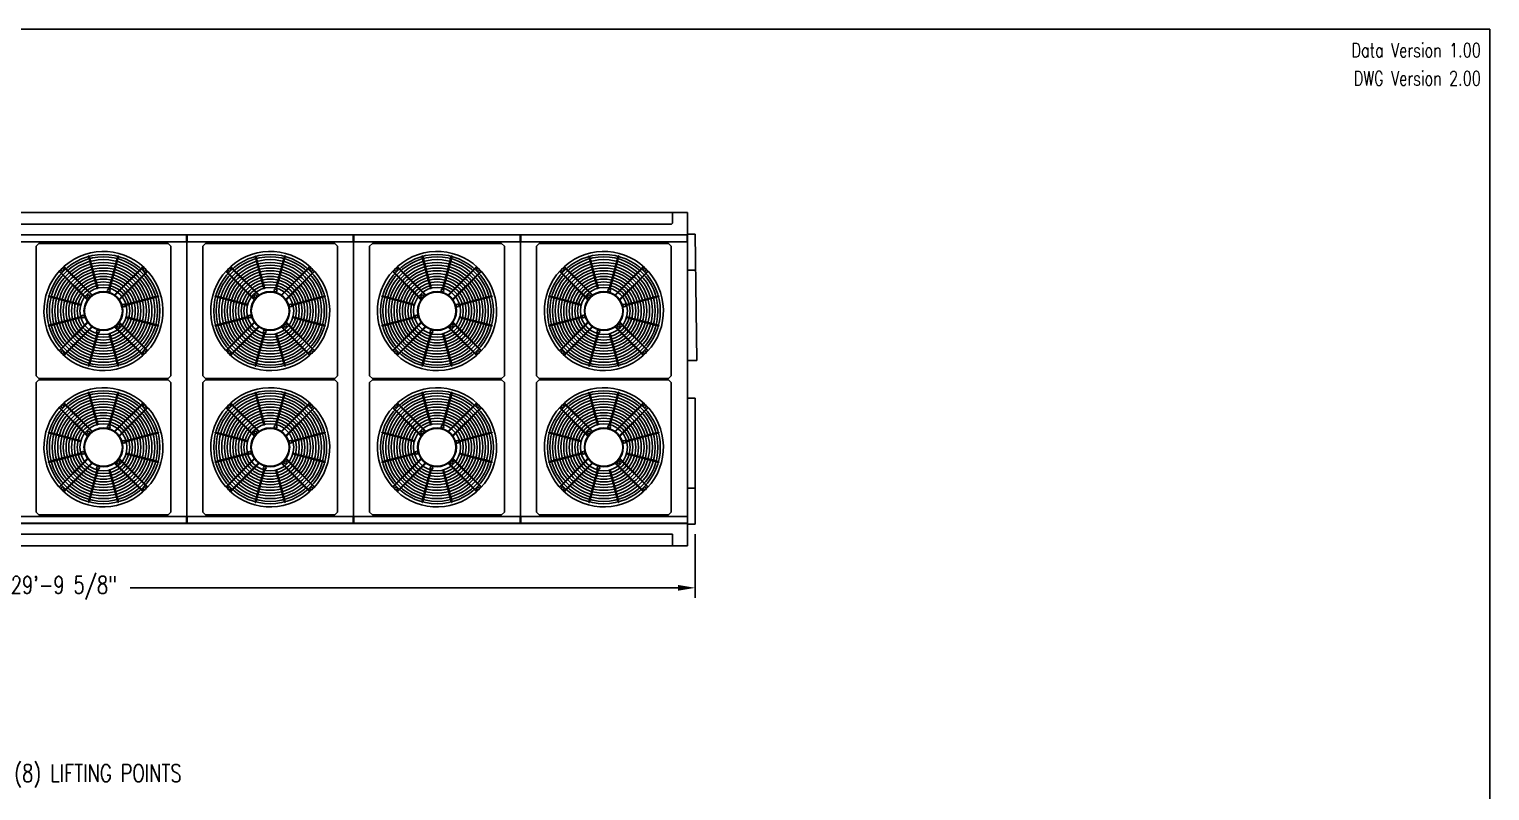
# Model space of a CAD drawing. Header units: millimetres. Extents: x 17891 to 32328, y 18593 to 29476.
# Drawn here: x 18307.6 to 18721.3, y 19000 to 19215.5 of the extents above; entities that cross this region are included whole.
import ezdxf
from ezdxf.enums import TextEntityAlignment as Align

# ---------------------------------------------------------------- set-up
doc = ezdxf.new("R2010")
doc.units = ezdxf.units.MM
doc.header["$LTSCALE"] = 5
for name, color, linetype in [('COIL-CONTROL', 2, 'Continuous'), ('CONDENSER-SST-CONTROL', 1, 'Continuous'), ('TEXT', 4, 'Continuous'), ('UNIT', 6, 'Continuous')]:
    doc.layers.add(name, color=color, linetype=linetype)
doc.styles.add('SUBMITTAL', font='romans.shx', dxfattribs={"width": 0.75})
doc.dimstyles.new('SUBMITTAL', dxfattribs={"dimtxt": 0.09375, "dimasz": 0.09375, "dimexe": 0.03125, "dimexo": 0.0625, "dimgap": 0.0625, "dimtad": 0, "dimdec": 4, "dimzin": 4, "dimdsep": 46, "dimlunit": 4, "dimtxsty": 'SUBMITTAL', "dimcen": 0.09375, "dimclre": 6, "dimadec": 0, "dimazin": 0, "dimtfac": 1, "dimtdec": 0, "dimtofl": 0, "dimtmove": 0, "dimatfit": 3, "dimfxl": 0, "dimfrac": 2, "dimtolj": 1, "dimtzin": 4, "dimarcsym": 0})

# ---------------------------------------------------------------- blocks, each defined once
blk = doc.blocks.new('FANCYLINDER-TOP')
for p, q in [((-108, 393), (-46, 162)), ((-103, 395), (-41, 163)), ((103, 395), (41, 163)), ((108, 393), (46, 162)), ((-162, 46), (-393, 108)), ((393, 108), (162, 46)), ((-395, 103), (-163, 41)), ((395, 103), (163, 41)), ((-163, -41), (-395, -103)), ((-393, -108), (-162, -46)), ((393, -108), (162, -46)), ((395, -103), (163, -41)), ((-46, -162), (-108, -393)), ((-103, -395), (-41, -163)), ((41, -163), (103, -395)), ((108, -393), (46, -162))]:
    blk.add_line(p, q)
for points in [[(-83, 119), (-281, 317), (-285, 313), (-87, 115)], [(83, 119), (281, 317), (285, 313), (87, 115)], [(-313, 285), (-317, 281), (-119, 83), (-115, 87)], [(313, 285), (317, 281), (119, 83), (115, 87)], [(-313, -285), (-317, -281), (-119, -83), (-115, -87)], [(313, -285), (317, -281), (119, -83), (115, -87)], [(-83, -119), (-281, -317), (-285, -313), (-87, -115)], [(83, -119), (281, -317), (285, -313), (87, -115)]]:
    blk.add_lwpolyline(points, close=True)
for centre, radius in [((0, 0), 406), ((0, 0), 389), ((0, 0), 369), ((0, 0), 349), ((0, 0), 329), ((0, 0), 309), ((-295, 295), 10), ((0, 0), 289), ((0, 0), 269), ((0, 0), 249), ((0, 0), 229), ((295, 295), 10), ((0, 0), 209), ((0, 0), 189), ((0, 0), 169), ((0, 0), 140), ((0, 0), 136), ((-107, 107), 10), ((39, 147), 10), ((147, 39), 10), ((-147, -39), 10), ((107, -107), 10), ((-39, -147), 10), ((-295, -295), 10), ((295, -295), 10)]:
    blk.add_circle(centre, radius)
for centre, radius, start, end in [((0, 0), 428, 41.0849, 41.0705), ((-106, 394), 2.5, 15, 195), ((106, 394), 2.5, 345, 165), ((-394, 106), 2.5, 75, 255), ((394, 106), 2.5, 285, 105), ((-394, -106), 2.5, 105, 285), ((394, -106), 2.5, 255, 75), ((-106, -394), 2.5, 165, 345), ((106, -394), 2.5, 195, 15)]:
    blk.add_arc(centre, radius, start, end)
for centre, major_axis in [((-44, 163), (2.41, 0.65)), ((44, 163), (2.41, -0.65)), ((-163, 44), (0.65, 2.41)), ((163, 44), (0.65, -2.41)), ((-163, -44), (-0.65, 2.41)), ((163, -44), (-0.65, -2.41)), ((-44, -163), (-2.41, 0.65)), ((44, -163), (-2.41, -0.65))]:
    blk.add_ellipse(centre, major_axis=major_axis, ratio=0.422618, start_param=3.141593, end_param=6.283185)
blk = doc.blocks.new('BORDER')
for p, q in [((1, 1), (0, 1)), ((1, 0), (1, 1))]:
    blk.add_line(p, q)
blk = doc.blocks.new('*D44')
at = {"layer": 'CONDENSER-SST-CONTROL', "color": 6, "lineweight": -2}
for p, q in [((18138.69, 19096.3), (18138.69, 19054.62)), ((18496.28, 19072.63), (18496.28, 19054.62))]:
    blk.add_line(p, q, dxfattribs=at)
at = {"layer": 'CONDENSER-SST-CONTROL', "color": 3, "lineweight": -2}
for p, q in [((18143.62, 19057.43), (18298.74, 19057.43)), ((18491.35, 19057.43), (18336.24, 19057.43))]:
    blk.add_line(p, q, dxfattribs=at)
at = {"layer": 'CONDENSER-SST-CONTROL', "color": 3}
for points in [[(18143.62, 19058.26), (18143.62, 19056.61), (18138.69, 19057.43)], [(18491.35, 19058.26), (18491.35, 19056.61), (18496.28, 19057.43)]]:
    blk.add_solid(points, dxfattribs=at)
at = {"layer": 'CONDENSER-SST-CONTROL', "color": 3, "insert": (18317.49, 19057.43), "char_height": 4.9294, "attachment_point": 5, "style": 'SUBMITTAL'}
blk.add_mtext('\\A1;29\'-9 5/8"', dxfattribs=at)

msp = doc.modelspace()

# ---------------------------------------------------------------- linework, layer by layer
at = {"layer": 'COIL-CONTROL'}
for p, q in [((18496.2815, 19157.5455), (18494.0421, 19157.5455)), ((18496.6996, 19121.7442), (18496.2815, 19157.5455)), ((18496.2815, 19147.358), (18494.0733, 19147.358)), ((18496.6996, 19121.7442), (18494.0733, 19121.7442)), ((18496.2815, 19111.1592), (18494.0733, 19111.1592)), ((18496.2815, 19111.1592), (18496.2815, 19075.4455)), ((18496.2815, 19085.633), (18494.0733, 19085.633)), ((18496.2815, 19075.4455), (18494.0421, 19075.4455))]:
    msp.add_line(p, q, dxfattribs=at)
at = {"layer": 'UNIT'}
for p, q in [((18494.0421, 19163.7089), (18163.2846, 19163.7089)), ((18489.8233, 19160.6434), (18489.8233, 19163.7089)), ((18494.0421, 19163.7089), (18494.0421, 19157.2997)), ((18489.5733, 19160.3934), (18167.5763, 19160.3934)), ((18489.8233, 19160.6434), (18489.5733, 19160.3934)), ((18163.2846, 19157.3707), (18494.0511, 19157.3707)), ((18494.0511, 19157.2997), (18163.2846, 19157.2997)), ((18305.1453, 19155.3705), (18352.2016, 19155.3705)), ((18310.3571, 19154.8813), (18309.5697, 19154.0939)), ((18310.3571, 19154.8813), (18346.9713, 19154.8813)), ((18346.9713, 19154.8813), (18347.7587, 19154.0939)), ((18352.2016, 19155.2997), (18352.2016, 19157.2997)), ((18352.3768, 19155.2997), (18352.2016, 19155.2997)), ((18352.2892, 19077.6914), (18352.2892, 19155.2997)), ((18352.3768, 19155.2997), (18352.3768, 19157.2997)), ((18352.3768, 19155.3705), (18399.4331, 19155.3705)), ((18357.5886, 19154.8813), (18356.8012, 19154.0939)), ((18357.5886, 19154.8813), (18394.2028, 19154.8813)), ((18394.2028, 19154.8813), (18394.9902, 19154.0939)), ((18399.4331, 19155.2997), (18399.4331, 19157.2997)), ((18399.6083, 19155.2997), (18399.4331, 19155.2997)), ((18399.5207, 19077.6914), (18399.5207, 19155.2997)), ((18399.6083, 19155.2997), (18399.6083, 19157.2997)), ((18399.6083, 19155.3705), (18493.9947, 19155.3705)), ((18404.8201, 19154.8813), (18404.0327, 19154.0939)), ((18404.8201, 19154.8813), (18441.4342, 19154.8813)), ((18441.4342, 19154.8813), (18442.2216, 19154.0939)), ((18446.6831, 19155.2997), (18446.6831, 19157.2997)), ((18446.8583, 19155.2997), (18446.6831, 19155.2997)), ((18446.7707, 19077.6914), (18446.7707, 19155.2997)), ((18446.8583, 19155.2997), (18446.8583, 19157.2997)), ((18452.0701, 19154.8813), (18451.2827, 19154.0939)), ((18452.0701, 19154.8813), (18488.6842, 19154.8813)), ((18488.6842, 19154.8813), (18489.4716, 19154.0939)), ((18493.9857, 19155.283), (18493.9857, 19157.2997)), ((18494.0198, 19156.9202), (18493.9857, 19156.9202)), ((18493.9857, 19155.283), (18494.0733, 19155.283)), ((18494.0198, 19156.9202), (18494.0198, 19157.2997)), ((18494.0198, 19156.9108), (18494.0198, 19155.283)), ((18494.0651, 19156.9108), (18494.0198, 19156.9108)), ((18494.0367, 19157.2997), (18494.0367, 19157.1408)), ((18494.0651, 19155.283), (18494.0651, 19156.9444)), ((18494.0733, 19155.283), (18494.0733, 19077.6205)), ((18309.5697, 19154.0939), (18309.5697, 19117.4798)), ((18347.7587, 19154.0939), (18347.7587, 19117.4798)), ((18356.8012, 19154.0939), (18356.8012, 19117.4798)), ((18394.9902, 19154.0939), (18394.9902, 19117.4798)), ((18404.0327, 19154.0939), (18404.0327, 19117.4798)), ((18442.2216, 19154.0939), (18442.2216, 19117.4798)), ((18451.2827, 19154.0939), (18451.2827, 19117.4798)), ((18489.4716, 19154.0939), (18489.4716, 19117.4798)), ((18310.3571, 19116.6924), (18309.5697, 19117.4798)), ((18346.9713, 19116.6924), (18347.7587, 19117.4798)), ((18357.5886, 19116.6924), (18356.8012, 19117.4798)), ((18394.2028, 19116.6924), (18394.9902, 19117.4798)), ((18404.8201, 19116.6924), (18404.0327, 19117.4798)), ((18441.4342, 19116.6924), (18442.2216, 19117.4798)), ((18452.0701, 19116.6924), (18451.2827, 19117.4798)), ((18488.6842, 19116.6924), (18489.4716, 19117.4798)), ((18310.3571, 19116.2987), (18309.5697, 19115.5113)), ((18309.5697, 19078.8971), (18309.5697, 19115.5113)), ((18310.3571, 19116.6924), (18346.9713, 19116.6924)), ((18310.3571, 19116.2987), (18346.9713, 19116.2987)), ((18346.9713, 19116.2987), (18347.7587, 19115.5113)), ((18347.7587, 19078.8971), (18347.7587, 19115.5113)), ((18357.5886, 19116.2987), (18356.8012, 19115.5113)), ((18356.8012, 19078.8971), (18356.8012, 19115.5113)), ((18357.5886, 19116.6924), (18394.2028, 19116.6924)), ((18357.5886, 19116.2987), (18394.2028, 19116.2987)), ((18394.2028, 19116.2987), (18394.9902, 19115.5113)), ((18394.9902, 19078.8971), (18394.9902, 19115.5113)), ((18404.8201, 19116.2987), (18404.0327, 19115.5113)), ((18404.0327, 19078.8971), (18404.0327, 19115.5113)), ((18404.8201, 19116.6924), (18441.4342, 19116.6924)), ((18404.8201, 19116.2987), (18441.4342, 19116.2987)), ((18441.4342, 19116.2987), (18442.2216, 19115.5113)), ((18442.2216, 19078.8971), (18442.2216, 19115.5113)), ((18452.0701, 19116.2987), (18451.2827, 19115.5113)), ((18451.2827, 19078.8971), (18451.2827, 19115.5113)), ((18452.0701, 19116.6924), (18488.6842, 19116.6924)), ((18452.0701, 19116.2987), (18488.6842, 19116.2987)), ((18488.6842, 19116.2987), (18489.4716, 19115.5113)), ((18489.4716, 19078.8971), (18489.4716, 19115.5113)), ((18494.0733, 19081.2991), (18494.0733, 19075.6914)), ((18352.2016, 19077.6205), (18305.1453, 19077.6205)), ((18310.3571, 19078.1097), (18309.5697, 19078.8971)), ((18310.3571, 19078.1097), (18346.9713, 19078.1097)), ((18346.9713, 19078.1097), (18347.7587, 19078.8971)), ((18352.2016, 19077.6914), (18352.3768, 19077.6914)), ((18352.2016, 19075.6914), (18352.2016, 19077.6914)), ((18352.3768, 19075.6914), (18352.3768, 19077.6914)), ((18399.4331, 19077.6205), (18352.3768, 19077.6205)), ((18357.5886, 19078.1097), (18356.8012, 19078.8971)), ((18357.5886, 19078.1097), (18394.2028, 19078.1097)), ((18394.2028, 19078.1097), (18394.9902, 19078.8971)), ((18399.4331, 19077.6914), (18399.6083, 19077.6914)), ((18399.4331, 19075.6914), (18399.4331, 19077.6914)), ((18399.6083, 19075.6914), (18399.6083, 19077.6914)), ((18494.0733, 19077.6205), (18399.6083, 19077.6205)), ((18404.8201, 19078.1097), (18404.0327, 19078.8971)), ((18404.8201, 19078.1097), (18441.4342, 19078.1097)), ((18441.4342, 19078.1097), (18442.2216, 19078.8971)), ((18446.6831, 19077.6914), (18446.8583, 19077.6914)), ((18446.6831, 19075.6914), (18446.6831, 19077.6914)), ((18446.8583, 19075.6914), (18446.8583, 19077.6914)), ((18452.0701, 19078.1097), (18451.2827, 19078.8971)), ((18452.0701, 19078.1097), (18488.6842, 19078.1097)), ((18488.6842, 19078.1097), (18489.4716, 19078.8971)), ((18163.213, 19075.6914), (18494.0733, 19075.6914)), ((18494.0421, 19075.6204), (18163.213, 19075.6204)), ((18167.8263, 19072.5976), (18489.8233, 19072.5976)), ((18352.2016, 19075.9489), (18352.3768, 19075.9489)), ((18399.4331, 19075.9489), (18399.6083, 19075.9489)), ((18446.6831, 19075.9489), (18446.8583, 19075.9489)), ((18489.8233, 19072.5976), (18489.8233, 19069.2821)), ((18494.0421, 19075.6914), (18494.0421, 19069.2821)), ((18163.213, 19069.2821), (18494.0421, 19069.2821))]:
    msp.add_line(p, q, dxfattribs=at)

# ---------------------------------------------------------------- block references
at = {"xscale": 829.7698563356048, "yscale": 622.3273922517036, "zscale": 829.7698563356048}
msp.add_blockref('BORDER', (17891.493, 18593.206), dxfattribs=at)
at = {"layer": 'UNIT', "xscale": 0.03937007874015748, "yscale": 0.03937007874015748, "zscale": 0.03937007874015748}
for p in [(18328.6642, 19135.7869), (18375.8957, 19135.7869), (18423.1272, 19135.7869), (18470.3772, 19135.7869), (18328.6642, 19097.2042), (18375.8957, 19097.2042), (18423.1272, 19097.2042), (18470.3772, 19097.2042)]:
    msp.add_blockref('FANCYLINDER-TOP', p, dxfattribs=at)

# ---------------------------------------------------------------- texts
at = {"layer": 'TEXT', "style": 'SUBMITTAL', "width": 0.75}
for s, p in [('Data Version 1.00', (18718.7239, 19211.6332)), ('DWG Version 2.00', (18718.7239, 19203.6332))]:
    msp.add_text(s, height=4, dxfattribs=at).set_placement(p, align=Align.TOP_RIGHT)
at = {"layer": 'UNIT', "insert": (18327.119, 19004.1661), "char_height": 4.93, "width": 89.794437, "attachment_point": 5, "style": 'SUBMITTAL'}
msp.add_mtext('(8) LIFTING POINTS', dxfattribs=at)

# ---------------------------------------------------------------- dimensions: what is measured, and where the dimension line sits
at = {"layer": 'CONDENSER-SST-CONTROL', "color": 3}
dim = msp.add_linear_dim(base=(18138.6928, 19057.4339), p1=(18496.2815, 19075.4455), p2=(18138.6928, 19099.1205), dimstyle='SUBMITTAL', override={"dimscale": 70.42, "dimtxt": 0.07, "dimasz": 0.07, "dimexe": 0.04, "dimexo": 0.04, "dimgap": 0.03125, "dimdec": 3, "dimzin": 3, "dimclrd": 3, "dimclrt": 3, "dimtdec": 3, "dimtix": 1}, dxfattribs=at)
dim.commit()
dim.dimension.update_dxf_attribs({"geometry": '*D44', "text_midpoint": (18317.4871, 19057.4339)})

doc.saveas('drawing.dxf')
